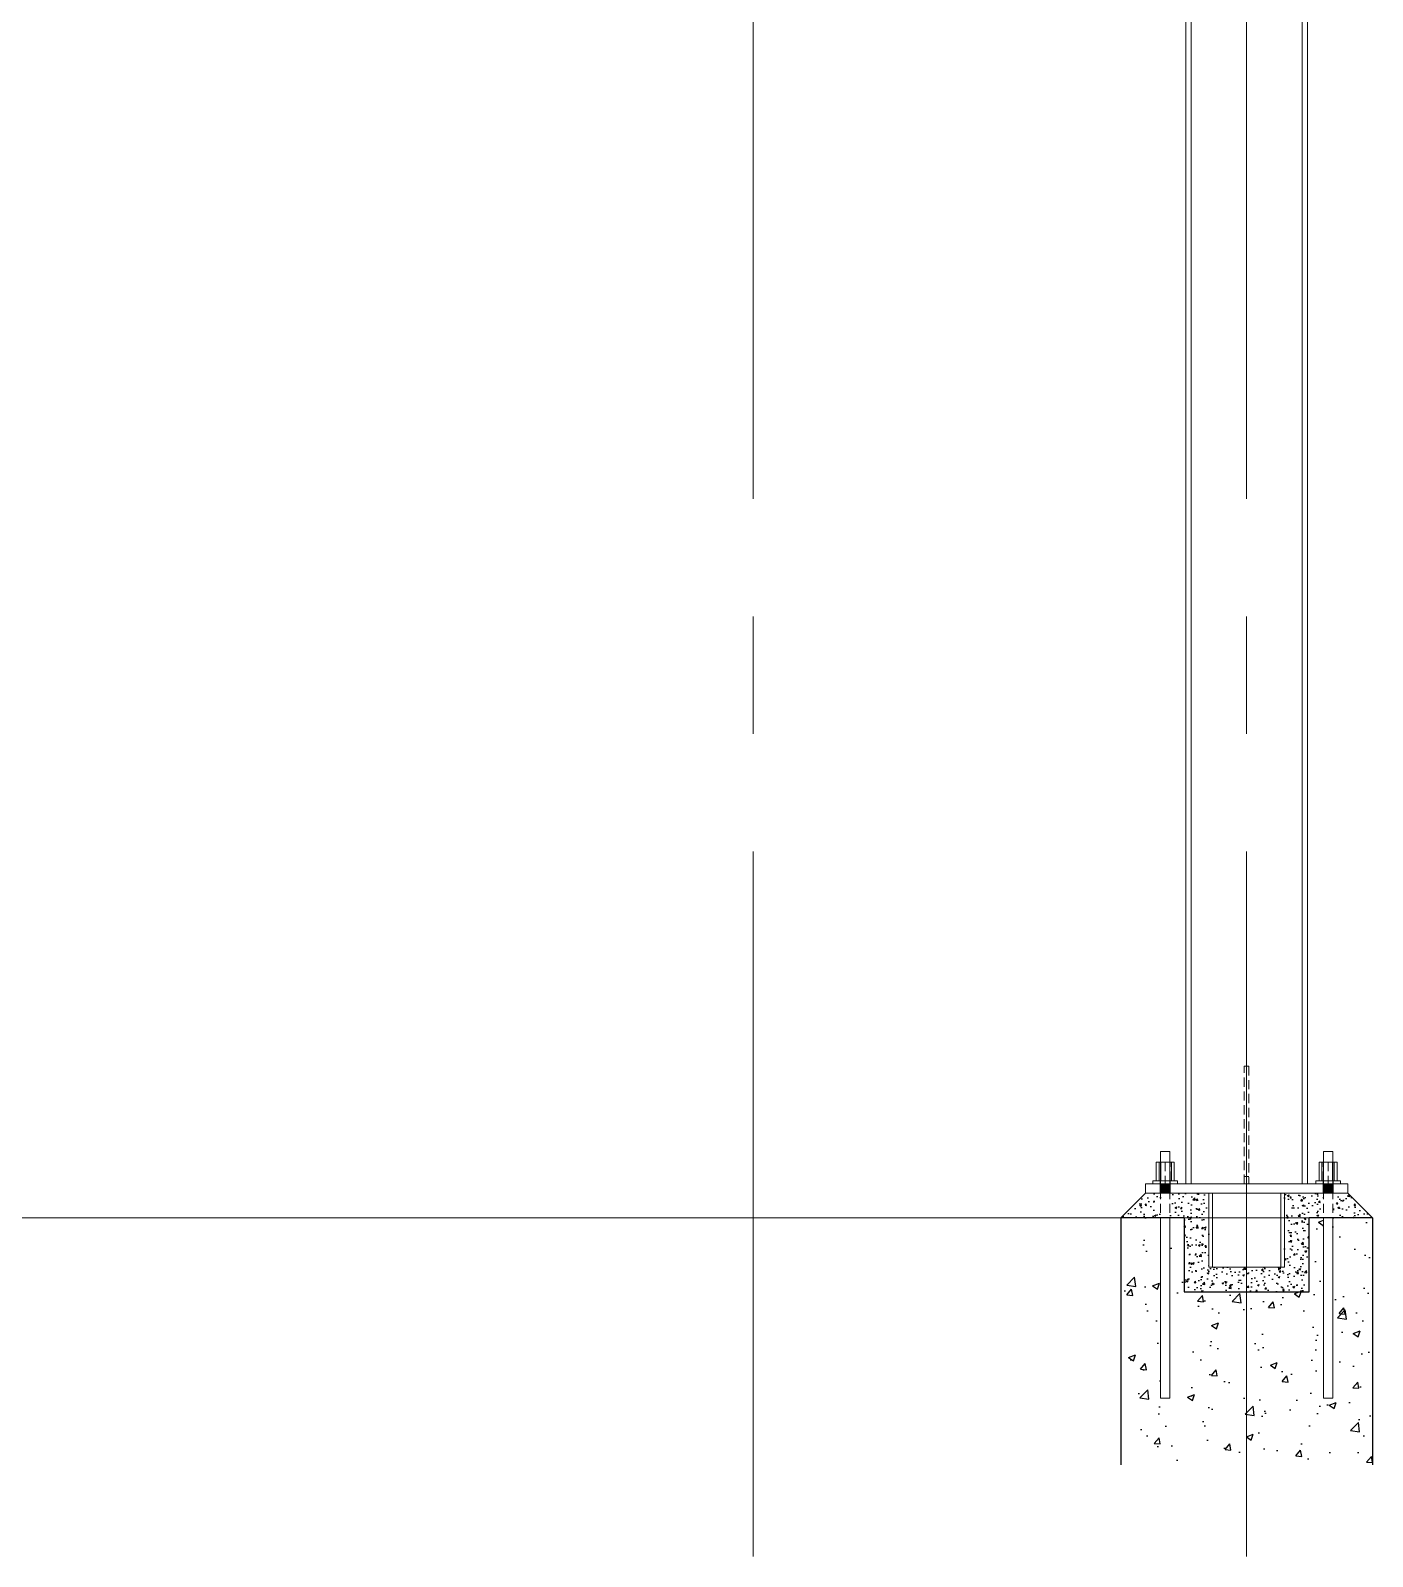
# Model space of a CAD drawing. Header units: metres. Extents: x 0 to 63075, y 0 to 44550.
# Drawn here: x 32160 to 34880, y 29196 to 32289 of the extents above; entities that cross this region are included whole.
import ezdxf

# ---------------------------------------------------------------- set-up
doc = ezdxf.new("R2010")
doc.units = ezdxf.units.M
doc.header["$LTSCALE"] = 75
doc.linetypes.add('CENTER2', pattern=[28.575, 19.05, -3.175, 3.175, -3.175])
doc.linetypes.add('DASHED2', pattern=[0.375, 0.25, -0.125])
for name, color, linetype in [('SC1', 7, 'CENTER2'), ('SDM', 7, 'Continuous'), ('SL1', 8, 'Continuous')]:
    doc.layers.add(name, color=color, linetype=linetype)

# ---------------------------------------------------------------- blocks, each defined once
blk = doc.blocks.new('A$C9d969d0d')
at = {"layer": 'SL1'}
for points in [[(15327.4, 1253.6), (15327.4, 1234.6), (15307.2, 1234.6), (15307.2, 1253.6)], [(15327.4, 1253.6), (15327.4, 1234.6), (15307.2, 1234.6), (15307.2, 1253.6)], [(15657.4, 1253.6), (15657.4, 1234.6), (15637.2, 1234.6), (15637.2, 1253.6)], [(15657.4, 1253.6), (15657.4, 1234.6), (15637.2, 1234.6), (15637.2, 1253.6)]]:
    blk.add_hatch(color=256, dxfattribs=at).paths.add_polyline_path(points, flags=17)
h = blk.add_hatch(dxfattribs=at)
h.set_pattern_fill('AR-CONC', color=8, scale=5)
h.set_pattern_definition([(50, (13753.446, -9172.132), (35.86301, -3.13761), [3.75, -41.25]), (355, (13753.446, -9172.13), (-6.93757, 37.60961), [3, -33]), (100.45144, (13756.435, -9172.393), (28.92544, 34.472), [3.18701, -35.0571]), (46.1842, (13753.446, -9162.13), (53.36207, -8.27596), [5.625, -61.875]), (96.63564, (13757.893, -9162.82), (46.7331, 48.70593), [4.78052, -52.5857]), (351.18416, (13753.446, -9162.13), (46.7331, 48.70593), [4.5, -49.5]), (21, (13758.446, -9164.632), (29.84535, -20.130945), [3.75, -41.25]), (326, (13758.446, -9164.63), (12.16577, 36.2575), [3, -33]), (71.45144, (13760.933, -9166.31), (42.01112, 16.12656), [3.18701, -35.0571]), (37.5, (13753.446, -9172.132), (0.607993, 16.644693), [0, -32.6, 0, -33.5, 0, -33.125]), (7.5, (13753.446, -9172.132), (13.153477, 19.720586), [0, -19.1, 0, -31.85, 0, -12.625]), (327.5, (13742.296, -9172.132), (26.691122, -1.127744), [0, -12.5, 0, -39, 0, -51.75]), (317.5, (13737.296, -9172.132), (29.15931, 5.00525), [0, -16.25, 0, -25.9, 0, -36.75])])
h.paths.add_polyline_path([(15558.8, 1084.6), (15405.8, 1084.6), (15405.8, 1234.6), (15326.8, 1234.6), (15326.8, 1184.6), (15355.8, 1184.6), (15355.8, 1034.6), (15608.8, 1034.6), (15608.8, 1184.6), (15637.8, 1184.6), (15637.8, 1234.6), (15558.8, 1234.6)])
h.paths.add_polyline_path([(15656.8, 1184.6), (15737.3, 1184.6), (15737.3, 1184.6), (15687.3, 1234.6), (15656.8, 1234.6)])
h.paths.add_polyline_path([(15227.3, 1184.6), (15307.8, 1184.6), (15307.8, 1234.6), (15277.3, 1234.6)])
h = blk.add_hatch(dxfattribs=at)
h.set_pattern_fill('AR-CONC', color=8, scale=20)
h.set_pattern_definition([(50, (13753.45, -9172.13), (143.452, -12.5504), [15, -165]), (355, (13753.45, -9172.13), (-27.7503, 150.4384), [12, -132]), (100.4514, (13765.4, -9173.18), (115.7018, 137.888), [12.748, -140.2284]), (46.1842, (13753.45, -9132.13), (213.4483, -33.104), [22.5, -247.5]), (96.6356, (13771.23, -9134.9), (186.9324, 194.8237), [19.122, -210.3428]), (351.1842, (13753.45, -9132.13), (186.9324, 194.8237), [18, -198]), (21, (13773.45, -9142.13), (119.3814, -80.5238), [15, -165]), (326, (13773.45, -9142.13), (48.663, 145.03), [12, -132]), (71.4514, (13783.4, -9148.84), (168.0445, 64.5062), [12.748, -140.2284]), (37.5, (13753.446, -9172.13), (2.43197, 66.57877), [0, -130.4, 0, -134, 0, -132.5]), (7.5, (13753.446, -9172.13), (52.6139, 78.88234), [0, -76.4, 0, -127.4, 0, -50.5]), (327.5, (13708.846, -9172.13), (106.7645, -4.51097), [0, -50, 0, -156, 0, -207]), (317.5, (13688.85, -9172.13), (116.6372, 20.021), [0, -65, 0, -103.6, 0, -147])])
h.paths.add_polyline_path([(15656.8, 819.6), (15642.5, 819.6), (15637.8, 819.6), (15637.8, 1184.6), (15608.8, 1184.6), (15608.8, 1034.6), (15355.8, 1034.6), (15355.8, 1184.6), (15326.8, 1184.6), (15326.8, 819.6), (15312.5, 819.6), (15307.8, 819.6), (15307.8, 1184.6), (15227.3, 1184.6), (15227.3, 684.6), (15737.3, 684.6), (15737.3, 1184.6), (15656.8, 1184.6)])
at = {"layer": 'SL1', "lineweight": 0}
for p, q in [((15359.3, 1253.6), (15359.3, 7249.1)), ((15370, 1253.6), (15370, 7249.1)), ((15594.6, 7249.1), (15594.6, 1253.6)), ((15605.3, 7249.1), (15605.3, 1253.6)), ((15307.8, 1319.6), (15307.8, 1297.9)), ((15307.8, 1319.6), (15317.3, 1319.6)), ((15307.8, 1319.6), (15307.8, 1297.9)), ((15326.8, 1319.6), (15307.8, 1319.6)), ((15317.3, 1319.6), (15326.8, 1319.6)), ((15326.8, 1319.6), (15326.8, 1297.9)), ((15326.8, 1319.6), (15326.8, 1297.9)), ((15637.8, 1319.6), (15637.8, 1297.9)), ((15656.8, 1319.6), (15637.8, 1319.6)), ((15637.8, 1319.6), (15637.8, 1297.9)), ((15656.8, 1319.6), (15637.8, 1319.6)), ((15656.8, 1319.6), (15656.8, 1297.9)), ((15656.8, 1319.6), (15656.8, 1297.9)), ((15299, 1297.9), (15304.8, 1297.9)), ((15299, 1259.9), (15299, 1297.9)), ((15299, 1259.9), (15299, 1297.9)), ((15304.8, 1297.9), (15299, 1297.9)), ((15304.8, 1297.9), (15329.8, 1297.9)), ((15304.8, 1259.9), (15304.8, 1297.9)), ((15304.8, 1259.9), (15304.8, 1297.9)), ((15304.8, 1297.9), (15329.8, 1297.9)), ((15329.8, 1259.9), (15329.8, 1297.9)), ((15335.5, 1297.9), (15329.8, 1297.9)), ((15335.5, 1297.9), (15329.8, 1297.9)), ((15329.8, 1297.9), (15329.8, 1259.9)), ((15335.5, 1259.9), (15335.5, 1297.9)), ((15335.5, 1259.9), (15335.5, 1297.9)), ((15629, 1259.9), (15629, 1297.9)), ((15634.8, 1297.9), (15629, 1297.9)), ((15629, 1259.9), (15629, 1297.9)), ((15634.8, 1297.9), (15629, 1297.9)), ((15634.8, 1259.9), (15634.8, 1297.9)), ((15634.8, 1297.9), (15659.8, 1297.9)), ((15634.8, 1259.9), (15634.8, 1297.9)), ((15634.8, 1297.9), (15659.8, 1297.9)), ((15665.5, 1297.9), (15659.8, 1297.9)), ((15659.8, 1297.9), (15659.8, 1259.9)), ((15665.5, 1297.9), (15659.8, 1297.9)), ((15659.8, 1297.9), (15659.8, 1259.9)), ((15665.5, 1259.9), (15665.5, 1297.9)), ((15665.5, 1259.9), (15665.5, 1297.9)), ((15277.3, 1253.6), (15687.3, 1253.6)), ((15277.3, 1234.6), (15277.3, 1253.6)), ((15277.3, 1253.6), (15687.3, 1253.6)), ((15277.3, 1234.6), (15277.3, 1253.6)), ((15292.3, 1253.6), (15292.3, 1259.9)), ((15292.3, 1259.9), (15342.3, 1259.9)), ((15292.3, 1253.6), (15292.3, 1259.9)), ((15292.3, 1259.9), (15342.3, 1259.9)), ((15292.3, 1253.6), (15342.3, 1253.6)), ((15292.3, 1253.6), (15342.3, 1253.6)), ((15329.8, 1259.9), (15304.8, 1259.9)), ((15329.8, 1259.9), (15304.8, 1259.9)), ((15307.2, 1253.6), (15307.2, 1259.9)), ((15307.2, 1253.6), (15307.2, 1259.9)), ((15307.2, 1234.6), (15307.2, 1253.6)), ((15307.2, 1234.6), (15307.2, 1253.6)), ((15307.2, 1234.6), (15307.2, 1253.6)), ((15307.2, 1234.6), (15307.2, 1253.6)), ((15307.2, 1234.6), (15307.2, 1253.6)), ((15307.2, 1234.6), (15307.2, 1253.6)), ((15317.3, 1253.6), (15317.3, 1259.9)), ((15317.3, 1253.6), (15317.3, 1259.9)), ((15317.3, 1234.6), (15317.3, 1253.6)), ((15317.3, 1234.6), (15317.3, 1253.6)), ((15317.3, 1234.6), (15317.3, 1253.6)), ((15317.3, 1234.6), (15317.3, 1253.6)), ((15317.3, 1234.6), (15317.3, 1253.6)), ((15317.3, 1234.6), (15317.3, 1253.6)), ((15327.4, 1253.6), (15327.4, 1259.9)), ((15327.4, 1253.6), (15327.4, 1259.9)), ((15327.4, 1234.6), (15327.4, 1253.6)), ((15327.4, 1234.6), (15327.4, 1253.6)), ((15327.4, 1234.6), (15327.4, 1253.6)), ((15327.4, 1234.6), (15327.4, 1253.6)), ((15327.4, 1234.6), (15327.4, 1253.6)), ((15327.4, 1234.6), (15327.4, 1253.6)), ((15342.3, 1253.6), (15342.3, 1259.9)), ((15342.3, 1253.6), (15342.3, 1259.9)), ((15370, 1253.6), (15359.3, 1253.6)), ((15605.3, 1253.6), (15594.6, 1253.6)), ((15622.3, 1253.6), (15622.3, 1259.9)), ((15622.3, 1259.9), (15672.3, 1259.9)), ((15622.3, 1253.6), (15622.3, 1259.9)), ((15622.3, 1259.9), (15672.3, 1259.9)), ((15622.3, 1253.6), (15672.3, 1253.6)), ((15622.3, 1253.6), (15672.3, 1253.6)), ((15659.8, 1259.9), (15634.8, 1259.9)), ((15659.8, 1259.9), (15634.8, 1259.9)), ((15637.2, 1253.6), (15637.2, 1259.9)), ((15637.2, 1253.6), (15637.2, 1259.9)), ((15637.2, 1234.6), (15637.2, 1253.6)), ((15637.2, 1234.6), (15637.2, 1253.6)), ((15637.2, 1234.6), (15637.2, 1253.6)), ((15637.2, 1234.6), (15637.2, 1253.6)), ((15637.2, 1234.6), (15637.2, 1253.6)), ((15637.2, 1234.6), (15637.2, 1253.6)), ((15647.3, 1253.6), (15647.3, 1259.9)), ((15647.3, 1253.6), (15647.3, 1259.9)), ((15647.3, 1234.6), (15647.3, 1253.6)), ((15647.3, 1234.6), (15647.3, 1253.6)), ((15647.3, 1234.6), (15647.3, 1253.6)), ((15647.3, 1234.6), (15647.3, 1253.6)), ((15647.3, 1234.6), (15647.3, 1253.6)), ((15647.3, 1234.6), (15647.3, 1253.6)), ((15657.4, 1253.6), (15657.4, 1259.9)), ((15657.4, 1253.6), (15657.4, 1259.9)), ((15657.4, 1234.6), (15657.4, 1253.6)), ((15657.4, 1234.6), (15657.4, 1253.6)), ((15657.4, 1234.6), (15657.4, 1253.6)), ((15657.4, 1234.6), (15657.4, 1253.6)), ((15657.4, 1234.6), (15657.4, 1253.6)), ((15657.4, 1234.6), (15657.4, 1253.6)), ((15672.3, 1253.6), (15672.3, 1259.9)), ((15672.3, 1253.6), (15672.3, 1259.9)), ((15687.3, 1253.6), (15687.3, 1234.6)), ((15687.3, 1253.6), (15687.3, 1234.6)), ((15227.3, 1184.6), (15277.3, 1234.6)), ((15687.3, 1234.6), (15277.3, 1234.6)), ((15277.3, 1234.6), (15687.3, 1234.6)), ((15687.3, 1234.6), (15277.3, 1234.6)), ((15277.3, 1234.6), (15687.3, 1234.6)), ((15405.8, 1234.6), (15405.8, 1084.6)), ((15412.9, 1234.6), (15412.9, 1084.6)), ((15551.7, 1084.6), (15551.7, 1234.6)), ((15558.8, 1084.6), (15558.8, 1234.6)), ((15687.3, 1234.6), (15737.3, 1184.6)), ((15737.3, 1184.6), (15227.3, 1184.6)), ((15307.8, 1184.6), (15307.8, 819.6)), ((15307.8, 1184.6), (15307.8, 819.6)), ((15326.8, 1184.6), (15326.8, 819.6)), ((15326.8, 1184.6), (15326.8, 819.6)), ((15405.8, 1184.6), (15405.8, 1084.6)), ((15412.9, 1184.6), (15412.9, 1084.6)), ((15551.7, 1184.6), (15551.7, 1084.6)), ((15558.8, 1084.6), (15558.8, 1184.6)), ((15637.8, 1184.6), (15637.8, 819.6)), ((15637.8, 1184.6), (15637.8, 819.6)), ((15656.8, 1184.6), (15656.8, 819.6)), ((15656.8, 1184.6), (15656.8, 819.6)), ((15405.8, 1084.6), (15558.8, 1084.6)), ((15405.8, 1084.6), (15558.8, 1084.6)), ((15307.8, 819.6), (15326.8, 819.6)), ((15307.8, 819.6), (15312.5, 819.6)), ((15326.8, 819.6), (15312.5, 819.6)), ((15637.8, 819.6), (15642.5, 819.6)), ((15637.8, 819.6), (15642.5, 819.6)), ((15656.8, 819.6), (15642.5, 819.6)), ((15656.8, 819.6), (15642.5, 819.6))]:
    blk.add_line(p, q, dxfattribs=at)
at = {"layer": 'SL1', "linetype": 'DASHED2', "lineweight": 0}
for p, q in [((15477.5, 1253.6), (15477.5, 1492.3)), ((15477.5, 1492.3), (15487, 1492.3)), ((15487, 1492.3), (15487, 1253.6)), ((15307.8, 1319.6), (15317.3, 1319.6)), ((15317.3, 1319.6), (15309.1, 1319.6)), ((15637.8, 1319.6), (15647.3, 1319.6)), ((15637.8, 1319.6), (15647.3, 1319.6)), ((15329.8, 1297.9), (15304.8, 1297.9)), ((15304.8, 1297.9), (15329.8, 1297.9)), ((15329.8, 1297.9), (15304.8, 1297.9)), ((15304.8, 1297.9), (15329.8, 1297.9)), ((15307.6, 1259.9), (15307.6, 1297.9)), ((15307.6, 1259.9), (15307.6, 1297.9)), ((15307.8, 1297.9), (15307.8, 1184.6)), ((15307.8, 1297.9), (15307.8, 1184.6)), ((15308.2, 1259.9), (15308.2, 1297.9)), ((15308.2, 1259.9), (15308.2, 1297.9)), ((15308.2, 1297.9), (15308.2, 1259.9)), ((15308.2, 1297.9), (15308.2, 1259.9)), ((15308.2, 1259.9), (15308.2, 1297.9)), ((15308.2, 1259.9), (15308.2, 1297.9)), ((15317.3, 1297.9), (15317.3, 1259.9)), ((15317.3, 1297.9), (15317.3, 1259.9)), ((15326.4, 1259.9), (15326.4, 1297.9)), ((15326.4, 1259.9), (15326.4, 1297.9)), ((15326.4, 1297.9), (15326.4, 1259.9)), ((15326.4, 1297.9), (15326.4, 1259.9)), ((15326.4, 1259.9), (15326.4, 1297.9)), ((15326.4, 1259.9), (15326.4, 1297.9)), ((15326.8, 1297.9), (15326.8, 1184.6)), ((15326.8, 1297.9), (15326.8, 1184.6)), ((15327, 1259.9), (15327, 1297.9)), ((15327, 1259.9), (15327, 1297.9)), ((15477.5, 1268.6), (15487, 1268.6)), ((15659.8, 1297.9), (15634.8, 1297.9)), ((15634.8, 1297.9), (15659.8, 1297.9)), ((15634.8, 1297.9), (15659.8, 1297.9)), ((15659.8, 1297.9), (15634.8, 1297.9)), ((15637.6, 1259.9), (15637.6, 1297.9)), ((15637.6, 1259.9), (15637.6, 1297.9)), ((15637.8, 1297.9), (15637.8, 1184.6)), ((15637.8, 1297.9), (15637.8, 1184.6)), ((15638.2, 1297.9), (15638.2, 1259.9)), ((15638.2, 1259.9), (15638.2, 1297.9)), ((15638.2, 1259.9), (15638.2, 1297.9)), ((15638.2, 1259.9), (15638.2, 1297.9)), ((15638.2, 1297.9), (15638.2, 1259.9)), ((15638.2, 1259.9), (15638.2, 1297.9)), ((15647.3, 1297.9), (15647.3, 1259.9)), ((15647.3, 1297.9), (15647.3, 1259.9)), ((15656.4, 1297.9), (15656.4, 1259.9)), ((15656.4, 1259.9), (15656.4, 1297.9)), ((15656.4, 1259.9), (15656.4, 1297.9)), ((15656.4, 1259.9), (15656.4, 1297.9)), ((15656.4, 1297.9), (15656.4, 1259.9)), ((15656.4, 1259.9), (15656.4, 1297.9)), ((15656.8, 1297.9), (15656.8, 1184.6)), ((15656.8, 1297.9), (15656.8, 1184.6)), ((15657, 1259.9), (15657, 1297.9)), ((15657, 1259.9), (15657, 1297.9)), ((15342.3, 1259.9), (15292.3, 1259.9)), ((15292.3, 1253.6), (15292.3, 1259.9)), ((15292.3, 1253.6), (15292.3, 1259.9)), ((15342.3, 1259.9), (15292.3, 1259.9)), ((15292.3, 1253.6), (15292.3, 1259.9)), ((15342.3, 1259.9), (15292.3, 1259.9)), ((15342.3, 1259.9), (15292.3, 1259.9)), ((15292.3, 1253.6), (15292.3, 1259.9)), ((15342.3, 1253.6), (15292.3, 1253.6)), ((15342.3, 1253.6), (15292.3, 1253.6)), ((15342.3, 1253.6), (15292.3, 1253.6)), ((15342.3, 1253.6), (15292.3, 1253.6)), ((15299, 1259.9), (15335.5, 1259.9)), ((15335.5, 1259.9), (15299, 1259.9)), ((15304.8, 1259.9), (15329.8, 1259.9)), ((15329.8, 1259.9), (15304.8, 1259.9)), ((15342.3, 1253.6), (15342.3, 1259.9)), ((15342.3, 1253.6), (15342.3, 1259.9)), ((15342.3, 1253.6), (15342.3, 1259.9)), ((15342.3, 1253.6), (15342.3, 1259.9)), ((15594.6, 1253.6), (15370, 1253.6)), ((15487, 1253.6), (15477.5, 1253.6)), ((15622.3, 1253.6), (15622.3, 1259.9)), ((15672.3, 1259.9), (15622.3, 1259.9)), ((15672.3, 1259.9), (15622.3, 1259.9)), ((15622.3, 1253.6), (15622.3, 1259.9)), ((15672.3, 1259.9), (15622.3, 1259.9)), ((15622.3, 1253.6), (15622.3, 1259.9)), ((15622.3, 1253.6), (15622.3, 1259.9)), ((15672.3, 1259.9), (15622.3, 1259.9)), ((15672.3, 1253.6), (15622.3, 1253.6)), ((15672.3, 1253.6), (15622.3, 1253.6)), ((15672.3, 1253.6), (15622.3, 1253.6)), ((15672.3, 1253.6), (15622.3, 1253.6)), ((15665.5, 1259.9), (15629, 1259.9)), ((15665.5, 1259.9), (15629, 1259.9)), ((15659.8, 1259.9), (15634.8, 1259.9)), ((15659.8, 1259.9), (15634.8, 1259.9)), ((15672.3, 1253.6), (15672.3, 1259.9)), ((15672.3, 1253.6), (15672.3, 1259.9)), ((15672.3, 1253.6), (15672.3, 1259.9)), ((15672.3, 1253.6), (15672.3, 1259.9)), ((15405.8, 1234.6), (15558.8, 1234.6)), ((15405.8, 1234.6), (15405.8, 1184.6)), ((15412.9, 1234.6), (15412.9, 1084.6)), ((15551.7, 1234.6), (15551.7, 1184.6)), ((15558.8, 1234.6), (15558.8, 1084.6)), ((15326.8, 819.6), (15312.5, 819.6)), ((15312.5, 819.6), (15325.5, 819.6)), ((15642.5, 819.6), (15655.5, 819.6)), ((15642.5, 819.6), (15655.5, 819.6))]:
    blk.add_line(p, q, dxfattribs=at)
at = {"layer": 'SL1', "color": 8}
for p, q in [((15227.3, 1184.6), (15277.3, 1234.6)), ((15687.3, 1234.6), (15737.3, 1184.6)), ((15355.8, 1184.6), (15227.3, 1184.6)), ((15227.3, 1184.6), (15227.3, 684.6)), ((15355.8, 1184.6), (15355.8, 1034.6)), ((15608.8, 1034.6), (15608.8, 1184.6)), ((15737.3, 1184.6), (15608.8, 1184.6)), ((15737.3, 1184.6), (15737.3, 684.6)), ((15355.8, 1034.6), (15608.8, 1034.6))]:
    blk.add_line(p, q, dxfattribs=at)

msp = doc.modelspace()

# ---------------------------------------------------------------- linework, layer by layer
at = {"layer": 'SC1', "lineweight": 0}
for p, q in [((33625, 29196.2), (33625, 40342.3)), ((34625, 29196.2), (34625, 40342.3))]:
    msp.add_line(p, q, dxfattribs=at)
at = {"layer": 'SDM', "lineweight": 0}
msp.add_line((31003.4, 29882.2), (34370, 29882.2), dxfattribs=at)

# ---------------------------------------------------------------- block references
at = {"layer": 'SDM'}
msp.add_blockref('A$C9d969d0d', (19142.7, 28697.6), dxfattribs=at)

doc.saveas('drawing.dxf')
